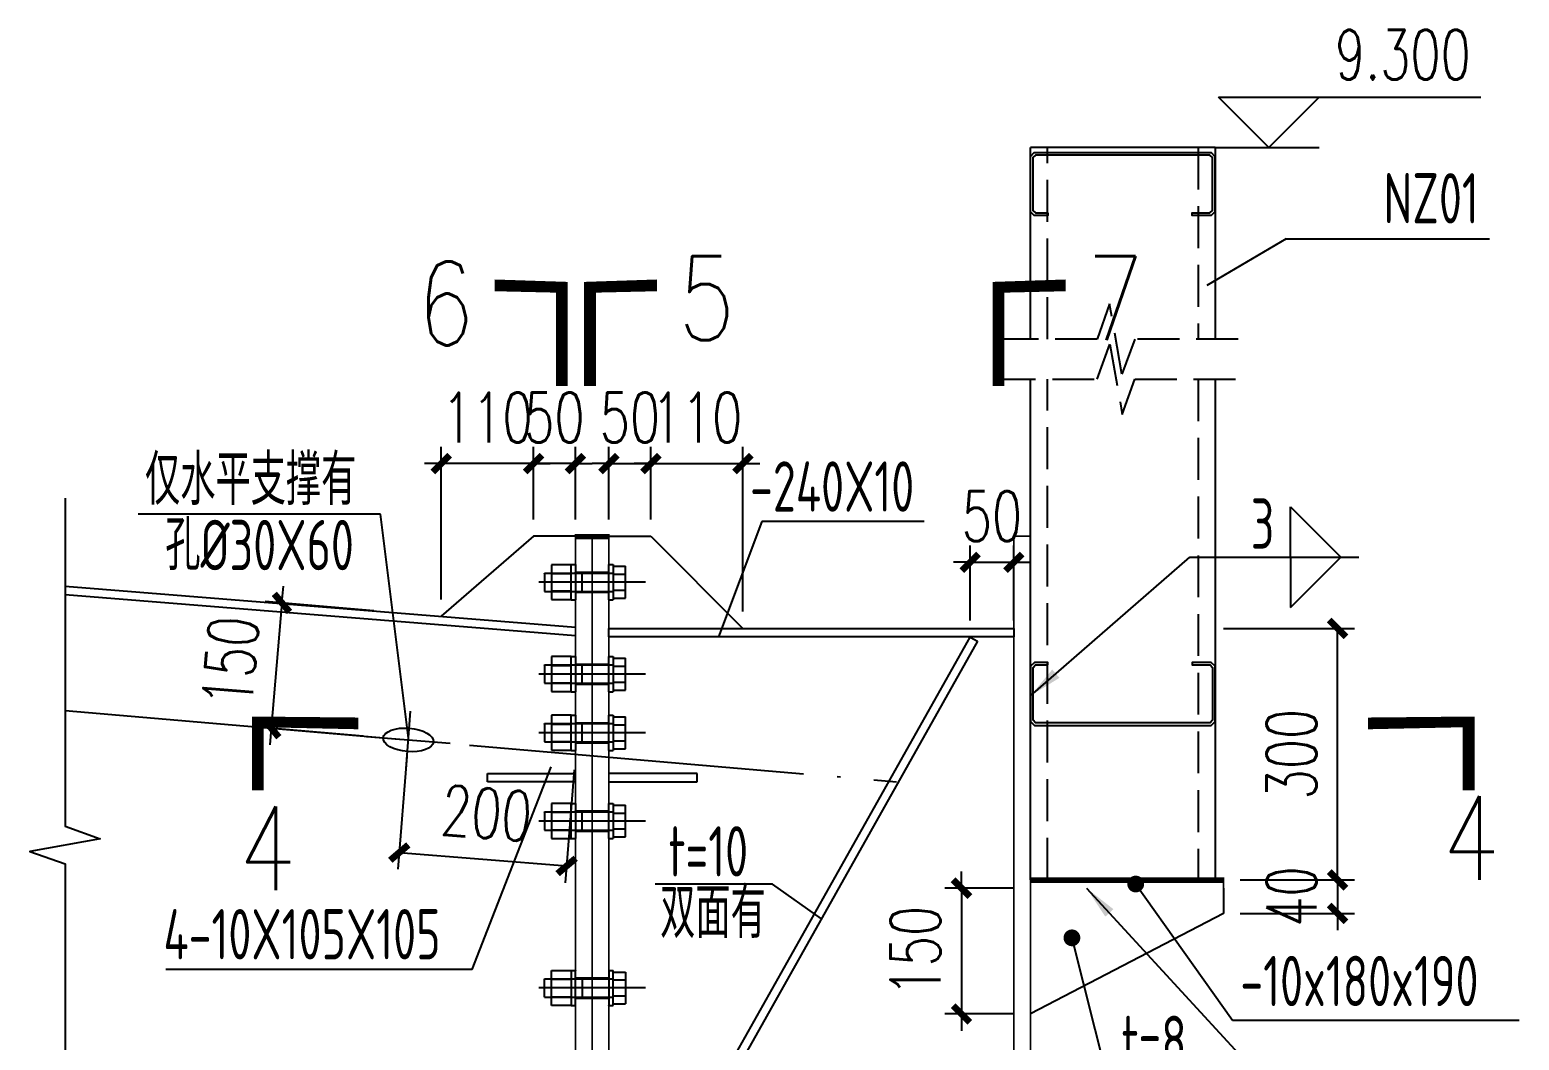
# Model space of a CAD drawing. Extents: x -89996 to 1006241, y -2176 to 440573.
# Drawn here: x 862906 to 871787, y 36405 to 42432 of the extents above; entities that cross this region are included whole.
import ezdxf

# ---------------------------------------------------------------- set-up
doc = ezdxf.new("R2010")
doc.units = 0
doc.header["$LTSCALE"] = 1000
doc.header["$MEASUREMENT"] = 0
doc.linetypes.add('DASH', pattern=[0.35, 0.25, -0.1])
doc.linetypes.add('DOTE', pattern=[2.4200000000000004, 2, -0.2, 0.02, -0.2])
for name, color, linetype in [('AXIS', 3, 'Continuous'), ('DOTE', 1, 'DOTE'), ('GL', 150, 'Continuous'), ('LT', 27, 'Continuous'), ('PUB_TEXT', 7, 'Continuous'), ('PZ', 202, 'Continuous'), ('TEXT', 7, 'Continuous'), ('THIN', 7, 'Continuous'), ('钢柱', 2, 'Continuous')]:
    doc.layers.add(name, color=color, linetype=linetype)
doc.styles.add('_TCH_DIM', font='SIMPLEX', dxfattribs={"bigfont": 'GBCBIG'})
doc.styles.add('_TCH_DIM_T3', font='SIMPLEX', dxfattribs={"width": 0.7058823529411765, "bigfont": 'GBCBIG'})
doc.styles.add('SIM-TSSC', font='simplex.shx', dxfattribs={"width": 0.8, "bigfont": 'tssdchn.shx'})
doc.styles.get("Standard").update_dxf_attribs({"font": 'gbenor.shx', "bigfont": 'gbcbig.shx'})
doc.styles.add('TSSD_Label', font='tssdeng.shx', dxfattribs={"width": 0.7, "bigfont": 'hztxt.shx'})
doc.styles.add('TSSD_Norm', font='tssdeng.shx', dxfattribs={"bigfont": 'hztxt.shx'})
doc.dimstyles.new('TCH_100_5', dxfattribs={"dimtxt": 297.5, "dimasz": 100, "dimexe": 100, "dimexo": 100, "dimgap": 126.25, "dimtad": 1, "dimdec": 0, "dimlfac": 0.2, "dimzin": 0, "dimdsep": 46, "dimtxsty": '_TCH_DIM_T3', "dimblk": 'ARCHTICK', "dimcen": 0.09, "dimclrd": 126, "dimclre": 126, "dimclrt": 7, "dimazin": 2, "dimtfac": 1, "dimtdec": 0, "dimtix": 1, "dimtmove": 2, "dimatfit": 3, "dimfxl": 0, "dimtolj": 1, "dimtzin": 0, "dimarcsym": 0})
doc.dimstyles.new('TSSD_LEADER_STYLE_200.0', dxfattribs={"dimtxt": 0.18, "dimasz": 200, "dimexe": 0.18, "dimexo": 0.0625, "dimgap": 0.09, "dimtad": 0, "dimtih": 1, "dimtoh": 1, "dimdec": 4, "dimzin": 0, "dimdsep": 46, "dimtxsty": 'Standard', "dimcen": 0.09, "dimadec": 0, "dimazin": 0, "dimtfac": 1, "dimtdec": 4, "dimtofl": 0, "dimtmove": 0, "dimatfit": 3, "dimfxl": 0, "dimtolj": 1, "dimtzin": 0, "dimarcsym": 0})

# ---------------------------------------------------------------- blocks, each defined once
blk = doc.blocks.new('_ArchTick')
at = {"color": 0, "linetype": 'ByBlock', "const_width": 0.4}
blk.add_lwpolyline([(-0.5, -0.5), (0.5, 0.5)], dxfattribs=at)
blk = doc.blocks.new('*D1656')
at = {"layer": 'Defpoints', "color": 0, "transparency": 16777216}
for p in [(865163.0137050799, 38196.66215215312), (866160.8094248696, 38116.83849456573), (866107.0394787055, 37444.71416745454)]:
    blk.add_point(p, dxfattribs=at)
at = {"layer": 'GL', "color": 126, "lineweight": -2, "transparency": 16777216}
for p, q in [((865155.0391828524, 38096.98062429945), (865101.2692366872, 37424.85629717712)), ((866152.8349026421, 38017.15696671206), (866099.0649564778, 37345.03263960087)), ((865109.2437589149, 37524.53782503078), (866107.0394787055, 37444.71416745454))]:
    blk.add_line(p, q, dxfattribs=at)
at = {"layer": 'GL', "color": 126, "lineweight": -2, "transparency": 16777216, "xscale": 100, "yscale": 100, "zscale": 100}
for p, rotation in [((865109.2437589149, 37524.53782503078), 175.4260787404987), ((866107.0394787055, 37444.71416745454), 355.4260787404987)]:
    blk.add_blockref('_ArchTick', p, dxfattribs=dict(at, rotation=rotation))
at = {"layer": 'GL', "color": 7, "transparency": 16777216, "insert": (865630.071554936, 37758.75019784026), "char_height": 297.5, "attachment_point": 5, "rotation": 355.4260787404987, "style": '_TCH_DIM_T3'}
blk.add_mtext('\\A1;200', dxfattribs=at)
blk = doc.blocks.new('*D1657')
at = {"layer": 'Defpoints', "color": 0, "transparency": 16777216}
for p in [(869923.2393048551, 38861.83849453567), (870703.8837229345, 38861.83849453567), (870023.2393048496, 37361.83849453426)]:
    blk.add_point(p, dxfattribs=at)
at = {"layer": 'GL', "color": 126, "lineweight": -2, "transparency": 16777216}
for p, q in [((870023.2393048551, 38861.83849453567), (870803.8837229345, 38861.83849453567)), ((870703.8837229345, 37361.83849453426), (870703.8837229345, 38861.83849453567)), ((870123.2393048496, 37361.83849453426), (870803.8837229345, 37361.83849453426))]:
    blk.add_line(p, q, dxfattribs=at)
at = {"layer": 'GL', "color": 126, "lineweight": -2, "transparency": 16777216, "xscale": 100, "yscale": 100, "zscale": 100}
for p, rotation in [((870703.8837229345, 38861.83849453567), 90), ((870703.8837229345, 37361.83849453426), 270)]:
    blk.add_blockref('_ArchTick', p, dxfattribs=dict(at, rotation=rotation))
at = {"layer": 'GL', "color": 7, "transparency": 16777216, "insert": (870428.8837229345, 38111.83849453511), "char_height": 297.5, "attachment_point": 5, "rotation": 90, "style": '_TCH_DIM_T3'}
blk.add_mtext('\\A1;300', dxfattribs=at)
blk = doc.blocks.new('*D1660')
at = {"layer": 'Defpoints', "color": 0, "transparency": 16777216}
for p in [(865057.2004676298, 38958.02412058745), (864345.4769359789, 38266.74236142969), (864993.1835600059, 38211.22019092315)]:
    blk.add_point(p, dxfattribs=at)
at = {"layer": 'GL', "color": 126, "lineweight": -2, "transparency": 16777216}
for p, q in [((864409.4938436028, 39013.54629109398), (864418.0346387818, 39113.18089762058)), ((864957.5658611032, 38966.56491576649), (864309.8592370762, 39022.08708627302)), ((864409.4938436028, 39013.54629109398), (864345.4769359789, 38266.74236142969)), ((864893.5489534793, 38219.76098610219), (864245.8423294523, 38275.28315660873)), ((864345.4769359789, 38266.74236142969), (864336.9361407998, 38167.10775490309))]:
    blk.add_line(p, q, dxfattribs=at)
at = {"layer": 'GL', "color": 126, "lineweight": -2, "transparency": 16777216, "xscale": 100, "yscale": 100, "zscale": 100}
for p, rotation in [((864409.4938436028, 39013.54629109398), 265.1005159056025), ((864345.4769359789, 38266.74236142969), 85.10051590560252)]:
    blk.add_blockref('_ArchTick', p, dxfattribs=dict(at, rotation=rotation))
at = {"layer": 'GL', "color": 7, "transparency": 16777216, "insert": (864103.4902218425, 38663.63151300413), "char_height": 297.5, "attachment_point": 5, "rotation": 85.10051590560252, "style": '_TCH_DIM_T3'}
blk.add_mtext('\\A1;150', dxfattribs=at)
blk = doc.blocks.new('_WELD004')
at = {"color": 0, "linetype": 'ByBlock'}
for p, q in [((0, 1), (0.9999999999999991, 0)), ((0, 0), (0, 1))]:
    blk.add_line(p, q, dxfattribs=at)
blk = doc.blocks.new('*D1662')
at = {"layer": 'Defpoints', "color": 0, "transparency": 16777216}
for p in [(870023.2393048496, 37361.83849453426), (870023.2393048486, 37161.83849453426), (870703.8837229261, 37161.83849453426)]:
    blk.add_point(p, dxfattribs=at)
at = {"layer": 'GL', "color": 126, "lineweight": -2, "transparency": 16777216}
for p, q in [((870703.8837229261, 37361.83849453426), (870703.8837229261, 37461.83849453426)), ((870123.2393048496, 37361.83849453426), (870803.8837229261, 37361.83849453426)), ((870703.8837229261, 37361.83849453426), (870703.8837229261, 37161.83849453426)), ((870123.2393048486, 37161.83849453426), (870803.8837229261, 37161.83849453426)), ((870703.8837229261, 37161.83849453426), (870703.8837229261, 37061.83849453426))]:
    blk.add_line(p, q, dxfattribs=at)
at = {"layer": 'GL', "color": 126, "lineweight": -2, "transparency": 16777216, "xscale": 100, "yscale": 100, "zscale": 100}
for p, rotation in [((870703.8837229261, 37361.83849453426), 270), ((870703.8837229261, 37161.83849453426), 90)]:
    blk.add_blockref('_ArchTick', p, dxfattribs=dict(at, rotation=rotation))
at = {"layer": 'GL', "color": 7, "transparency": 16777216, "insert": (870428.8837229261, 37261.8384945344), "char_height": 297.5, "attachment_point": 5, "rotation": 90, "style": '_TCH_DIM_T3'}
blk.add_mtext('\\A1;40', dxfattribs=at)
blk = doc.blocks.new('*D1659')
at = {"layer": 'Defpoints', "color": 0, "transparency": 16777216}
for p in [(868873.2393048475, 37311.83849454011), (868461.5311842808, 36561.83849453988), (868873.2393048438, 36561.83849453988)]:
    blk.add_point(p, dxfattribs=at)
at = {"layer": 'GL', "color": 126, "lineweight": -2, "transparency": 16777216}
for p, q in [((868461.5311842808, 37311.83849454011), (868461.5311842808, 37411.83849454011)), ((868773.2393048475, 37311.83849454011), (868361.5311842808, 37311.83849454011)), ((868461.5311842808, 37311.83849454011), (868461.5311842808, 36561.83849453988)), ((868773.2393048438, 36561.83849453988), (868361.5311842808, 36561.83849453988)), ((868461.5311842808, 36561.83849453988), (868461.5311842808, 36461.83849453988))]:
    blk.add_line(p, q, dxfattribs=at)
at = {"layer": 'GL', "color": 126, "lineweight": -2, "transparency": 16777216, "xscale": 100, "yscale": 100, "zscale": 100}
for p, rotation in [((868461.5311842808, 37311.83849454011), 270), ((868461.5311842808, 36561.83849453988), 90)]:
    blk.add_blockref('_ArchTick', p, dxfattribs=dict(at, rotation=rotation))
at = {"layer": 'GL', "color": 7, "transparency": 16777216, "insert": (868186.5311842808, 36936.83849454014), "char_height": 297.5, "attachment_point": 5, "rotation": 90, "style": '_TCH_DIM_T3'}
blk.add_mtext('\\A1;150', dxfattribs=at)
blk = doc.blocks.new('*D1663')
at = {"layer": 'Defpoints', "color": 0, "transparency": 16777216}
for p in [(865909.5207929851, 39844.47346859879), (865909.5207929851, 39411.83849455509), (866159.5207929851, 39411.83849455386)]:
    blk.add_point(p, dxfattribs=at)
at = {"layer": 'GL', "color": 126, "lineweight": -2, "transparency": 16777216}
for p, q in [((865909.5207929851, 39511.83849455509), (865909.5207929851, 39944.47346859879)), ((866159.5207929851, 39511.83849455386), (866159.5207929851, 39944.47346859879)), ((865909.5207929851, 39844.47346859879), (865809.5207929851, 39844.47346859879)), ((866159.5207929851, 39844.47346859879), (865909.5207929851, 39844.47346859879)), ((866159.5207929851, 39844.47346859879), (866259.5207929851, 39844.47346859879))]:
    blk.add_line(p, q, dxfattribs=at)
at = {"layer": 'GL', "color": 126, "lineweight": -2, "transparency": 16777216, "xscale": 100, "yscale": 100, "zscale": 100}
blk.add_blockref('_ArchTick', (865909.5207929851, 39844.47346859879), dxfattribs=at)
at = {"layer": 'GL', "color": 126, "lineweight": -2, "transparency": 16777216, "xscale": 100, "yscale": 100, "zscale": 100, "rotation": 180}
blk.add_blockref('_ArchTick', (866159.5207929851, 39844.47346859879), dxfattribs=at)
at = {"layer": 'GL', "color": 7, "transparency": 16777216, "insert": (866034.5207929851, 40119.47346859879), "char_height": 297.5, "attachment_point": 5, "style": '_TCH_DIM_T3'}
blk.add_mtext('\\A1;50', dxfattribs=at)
blk = doc.blocks.new('*D1664')
at = {"layer": 'Defpoints', "color": 0, "transparency": 16777216}
for p in [(865359.3155741824, 39844.47346860148), (865909.5207929851, 39411.83849455509), (865359.3155741824, 38933.85491206172)]:
    blk.add_point(p, dxfattribs=at)
at = {"layer": 'GL', "color": 126, "lineweight": -2, "transparency": 16777216}
for p, q in [((865359.3155741824, 39033.85491206172), (865359.3155741824, 39944.47346860148)), ((865909.5207929851, 39511.83849455509), (865909.5207929851, 39944.47346860148)), ((865359.3155741824, 39844.47346860148), (865259.3155741824, 39844.47346860148)), ((865909.5207929851, 39844.47346860148), (865359.3155741824, 39844.47346860148)), ((865909.5207929851, 39844.47346860148), (866009.5207929851, 39844.47346860148))]:
    blk.add_line(p, q, dxfattribs=at)
at = {"layer": 'GL', "color": 126, "lineweight": -2, "transparency": 16777216, "xscale": 100, "yscale": 100, "zscale": 100}
blk.add_blockref('_ArchTick', (865359.3155741824, 39844.47346860148), dxfattribs=at)
at = {"layer": 'GL', "color": 126, "lineweight": -2, "transparency": 16777216, "xscale": 100, "yscale": 100, "zscale": 100, "rotation": 180}
blk.add_blockref('_ArchTick', (865909.5207929851, 39844.47346860148), dxfattribs=at)
at = {"layer": 'GL', "color": 7, "transparency": 16777216, "insert": (865634.4181835838, 40119.47346860148), "char_height": 297.5, "attachment_point": 5, "style": '_TCH_DIM_T3'}
blk.add_mtext('\\A1;110', dxfattribs=at)
blk = doc.blocks.new('*D1665')
at = {"layer": 'Defpoints', "color": 0, "transparency": 16777216}
for p in [(866609.5207929851, 39844.47346859537), (866359.5207929851, 39411.83849455289), (866609.5207929851, 39411.83849455167)]:
    blk.add_point(p, dxfattribs=at)
at = {"layer": 'GL', "color": 126, "lineweight": -2, "transparency": 16777216}
for p, q in [((866359.5207929851, 39511.83849455289), (866359.5207929851, 39944.47346859537)), ((866609.5207929851, 39511.83849455167), (866609.5207929851, 39944.47346859537)), ((866359.5207929851, 39844.47346859537), (866259.5207929851, 39844.47346859537)), ((866359.5207929851, 39844.47346859537), (866609.5207929851, 39844.47346859537)), ((866609.5207929851, 39844.47346859537), (866709.5207929851, 39844.47346859537))]:
    blk.add_line(p, q, dxfattribs=at)
at = {"layer": 'GL', "color": 126, "lineweight": -2, "transparency": 16777216, "xscale": 100, "yscale": 100, "zscale": 100}
blk.add_blockref('_ArchTick', (866359.5207929851, 39844.47346859537), dxfattribs=at)
at = {"layer": 'GL', "color": 126, "lineweight": -2, "transparency": 16777216, "xscale": 100, "yscale": 100, "zscale": 100, "rotation": 180}
blk.add_blockref('_ArchTick', (866609.5207929851, 39844.47346859537), dxfattribs=at)
at = {"layer": 'GL', "color": 7, "transparency": 16777216, "insert": (866484.5207929851, 40119.47346859537), "char_height": 297.5, "attachment_point": 5, "style": '_TCH_DIM_T3'}
blk.add_mtext('\\A1;50', dxfattribs=at)
blk = doc.blocks.new('*D1666')
at = {"layer": 'Defpoints', "color": 0, "transparency": 16777216}
for p in [(867158.5795335787, 39844.47346859268), (866609.5207929851, 39411.83849455167), (867158.5795335787, 38861.83849454898)]:
    blk.add_point(p, dxfattribs=at)
at = {"layer": 'GL', "color": 126, "lineweight": -2, "transparency": 16777216}
for p, q in [((866609.5207929851, 39511.83849455167), (866609.5207929851, 39944.47346859268)), ((867158.5795335787, 38961.83849454898), (867158.5795335787, 39944.47346859268)), ((866609.5207929851, 39844.47346859268), (866509.5207929851, 39844.47346859268)), ((866609.5207929851, 39844.47346859268), (867158.5795335787, 39844.47346859268)), ((867158.5795335787, 39844.47346859268), (867258.5795335787, 39844.47346859268))]:
    blk.add_line(p, q, dxfattribs=at)
at = {"layer": 'GL', "color": 126, "lineweight": -2, "transparency": 16777216, "xscale": 100, "yscale": 100, "zscale": 100}
blk.add_blockref('_ArchTick', (866609.5207929851, 39844.47346859268), dxfattribs=at)
at = {"layer": 'GL', "color": 126, "lineweight": -2, "transparency": 16777216, "xscale": 100, "yscale": 100, "zscale": 100, "rotation": 180}
blk.add_blockref('_ArchTick', (867158.5795335787, 39844.47346859268), dxfattribs=at)
at = {"layer": 'GL', "color": 7, "transparency": 16777216, "insert": (866884.0501632818, 40119.47346859268), "char_height": 297.5, "attachment_point": 5, "style": '_TCH_DIM_T3'}
blk.add_mtext('\\A1;110', dxfattribs=at)
blk = doc.blocks.new('*D1670')
at = {"layer": 'Defpoints', "color": 0, "linetype": 'ByBlock', "transparency": 16777216}
for p in [(868773.2393048488, 39255.64731581544), (868513.0780901575, 38809.41938449923), (868773.2393048488, 38809.41938448799)]:
    blk.add_point(p, dxfattribs=at)
at = {"layer": 'LT', "color": 126, "linetype": 'ByBlock', "lineweight": -2, "transparency": 16777216}
for p, q in [((868513.0780901575, 38909.41938449923), (868513.0780901575, 39355.64731581544)), ((868773.2393048488, 38909.41938448799), (868773.2393048488, 39355.64731581544)), ((868513.0780901575, 39255.64731581544), (868413.0780901575, 39255.64731581544)), ((868513.0780901575, 39255.64731581544), (868773.2393048488, 39255.64731581544)), ((868773.2393048488, 39255.64731581544), (868873.2393048488, 39255.64731581544))]:
    blk.add_line(p, q, dxfattribs=at)
at = {"layer": 'LT', "color": 126, "linetype": 'ByBlock', "lineweight": -2, "transparency": 16777216, "xscale": 100, "yscale": 100, "zscale": 100}
blk.add_blockref('_ArchTick', (868513.0780901575, 39255.64731581544), dxfattribs=at)
at = {"layer": 'LT', "color": 126, "linetype": 'ByBlock', "lineweight": -2, "transparency": 16777216, "xscale": 100, "yscale": 100, "zscale": 100, "rotation": 180}
blk.add_blockref('_ArchTick', (868773.2393048488, 39255.64731581544), dxfattribs=at)
at = {"layer": 'LT', "color": 7, "linetype": 'ByBlock', "transparency": 16777216, "insert": (868643.1586975032, 39530.64731581544), "char_height": 297.5, "attachment_point": 5, "style": '_TCH_DIM_T3'}
blk.add_mtext('\\A1;50', dxfattribs=at)

msp = doc.modelspace()

# ---------------------------------------------------------------- linework, layer by layer
for p, q in [((865974.5207873281, 39191.83849455977), (865974.5207873313, 39081.83849455884)), ((865974.520787328, 39188.98873423694), (865974.5207873281, 39191.83849455977)), ((865974.5207873281, 39191.83849455977), (866199.5207873281, 39191.83849456682)), ((866016.5207910695, 39240.7615430139), (866016.5207910768, 39032.91544610779)), ((866134.5207929759, 39240.76154301962), (866016.5207910695, 39240.7615430139)), ((866016.520791071, 39188.80001878813), (866134.5207929774, 39188.80001879105)), ((866134.5207929759, 39241.83849456388), (866159.5207929759, 39241.83849456632)), ((866134.5207929842, 39031.83849456342), (866134.5207929759, 39241.83849456388)), ((866159.5207929759, 39241.83849456632), (866159.5207929832, 39031.83849456609)), ((866159.5207929775, 39196.83849456516), (866159.5207929775, 39193.90188554284)), ((866159.5207929775, 39195.15400472195), (866159.5207929775, 39196.83849456516)), ((866159.5207929775, 39196.83849456516), (866199.5207929775, 39196.83849456589)), ((866199.5207873313, 39076.83849456729), (866199.5207873281, 39196.83849456566)), ((866199.5207929775, 39196.83849456589), (866359.5207929775, 39196.83849455324)), ((866199.5207873281, 39191.83849456682), (866359.5207929775, 39191.83849455207)), ((866359.5207929759, 39241.83849455207), (866359.5207929759, 39238.98873423204)), ((866359.5207929823, 39031.8384945537), (866359.5207929759, 39241.83849455207)), ((866359.5207929759, 39241.83849455207), (866384.5207929759, 39241.83849455381)), ((866359.5207929775, 39191.83849455207), (866384.5207929775, 39191.83849455381)), ((866384.5207929759, 39241.83849455381), (866384.5207929823, 39031.83849455358)), ((866384.5207929758, 39232.10128897021), (866457.1207929754, 39232.10128897358)), ((866384.5207929774, 39184.46989176108), (866457.120792977, 39184.46989176445)), ((866457.1207929819, 39041.57570014032), (866457.1207929754, 39232.10128897358)), ((866577.02079298, 39136.83849455171), (865942.0207929781, 39136.83849455481)), ((865974.5207873313, 39081.83849455884), (866199.5207873313, 39081.83849456612)), ((866016.5207910752, 39084.87697033356), (866134.5207929807, 39084.87697033625)), ((866159.5207929825, 39076.83849456422), (866199.5207929825, 39076.83849456729)), ((866199.5207873313, 39081.83849456612), (866359.5207929807, 39081.83849455394)), ((866199.5207929825, 39076.83849456729), (866199.5207929825, 39079.77510358984)), ((866199.5207929825, 39078.52298441119), (866199.5207929825, 39076.83849456729)), ((866199.5207929825, 39076.83849456729), (866359.5207929807, 39076.83849455231)), ((866359.5207929807, 39081.83849455394), (866384.5207929807, 39081.83849455358)), ((866359.5207929807, 39076.83849455231), (866359.5207929807, 39079.77510357486)), ((866359.5207929807, 39078.5229843983), (866359.5207929807, 39076.83849455231)), ((866384.5207929807, 39089.20709734655), (866457.1207929803, 39089.20709734712)), ((866016.5207910768, 39032.91544610779), (866134.5207929842, 39032.91544611094)), ((866134.5207929842, 39031.83849456342), (866159.5207929832, 39031.83849456609)), ((866159.5207929832, 39031.83849456609), (866159.5207929842, 39034.68825488566)), ((866359.5207929823, 39031.8384945537), (866384.5207929823, 39031.83849455358)), ((866384.5207929823, 39041.57570013765), (866457.1207929819, 39041.57570014032)), ((865974.5207873255, 38644.15195832162), (865974.5207873279, 38534.15195832069)), ((865974.5207873255, 38641.30219799879), (865974.5207873255, 38644.15195832162)), ((865974.5207873255, 38644.15195832162), (866199.5207873255, 38644.15195832717)), ((866016.5207910672, 38693.07500677547), (866016.5207910731, 38485.22890986936)), ((866134.5207929736, 38693.07500678039), (866016.5207910672, 38693.07500677547)), ((866016.5207910684, 38641.1134825497), (866134.5207929749, 38641.11348255182)), ((866134.5207929736, 38694.15195832466), (866159.5207929736, 38694.15195832693)), ((866134.5207929804, 38484.15195832419), (866134.5207929736, 38694.15195832466)), ((866159.5207929736, 38694.15195832693), (866159.5207929795, 38484.15195832669)), ((866159.520792975, 38649.15195832576), (866159.5207929749, 38646.21534930344)), ((866159.520792975, 38647.46746848256), (866159.520792975, 38649.15195832576)), ((866159.520792975, 38649.15195832576), (866199.520792975, 38649.15195832623)), ((866199.5207873279, 38529.15195832763), (866199.5207873256, 38649.151958326)), ((866199.520792975, 38649.15195832623), (866359.520792975, 38649.1519583125)), ((866199.5207873255, 38644.15195832717), (866359.5207929749, 38644.15195831134)), ((866359.5207929736, 38694.15195831134), (866359.5207929736, 38691.3021979913)), ((866359.5207929786, 38484.15195831297), (866359.5207929736, 38694.15195831134)), ((866359.5207929736, 38694.15195831134), (866384.5207929736, 38694.15195831291)), ((866359.5207929749, 38644.15195831134), (866384.5207929749, 38644.15195831291)), ((866384.5207929736, 38694.15195831291), (866384.5207929786, 38484.15195831268)), ((866384.5207929735, 38684.41475272931), (866457.1207929731, 38684.41475273219)), ((866384.5207929749, 38636.78335552018), (866457.1207929745, 38636.78335552306)), ((866457.1207929783, 38493.88916389893), (866457.1207929731, 38684.41475273219)), ((866577.0207929771, 38589.15195830951), (865942.0207929752, 38589.15195831688)), ((865974.5207873279, 38534.15195832069), (866199.5207873279, 38534.15195832647)), ((866016.5207910719, 38537.19043409513), (866134.5207929774, 38537.19043409702)), ((866016.5207910731, 38485.22890986936), (866134.5207929804, 38485.22890987172)), ((866134.5207929804, 38484.15195832419), (866159.5207929795, 38484.15195832669)), ((866159.5207929792, 38529.15195832483), (866199.5207929792, 38529.15195832763)), ((866159.5207929795, 38484.15195832669), (866159.5207929806, 38487.00171864626)), ((866199.5207873279, 38534.15195832647), (866359.5207929773, 38534.1519583132)), ((866199.5207929792, 38529.15195832763), (866199.5207929792, 38532.08856735018)), ((866199.5207929792, 38530.83644817153), (866199.5207929792, 38529.15195832763)), ((866199.5207929792, 38529.15195832763), (866359.5207929773, 38529.15195831157)), ((866359.5207929773, 38534.1519583132), (866384.5207929773, 38534.15195831268)), ((866359.5207929773, 38529.15195831157), (866359.5207929773, 38532.08856733413)), ((866359.5207929773, 38530.83644815757), (866359.5207929773, 38529.15195831157)), ((866359.5207929786, 38484.15195831297), (866384.5207929786, 38484.15195831268)), ((866384.5207929774, 38541.52056110564), (866457.120792977, 38541.52056110573)), ((866384.5207929787, 38493.88916389675), (866457.1207929783, 38493.88916389893)), ((865149.3814185909, 38026.13324601458), (865176.6450848489, 38367.18055947552)), ((865974.5207873214, 38294.15195832162), (865974.5207873238, 38184.15195832069)), ((865974.5207873214, 38291.30219799879), (865974.5207873214, 38294.15195832162)), ((865974.5207873214, 38294.15195832162), (866199.5207873214, 38294.15195832717)), ((866016.5207910631, 38343.07500677547), (866016.5207910691, 38135.22890986936)), ((866134.5207929695, 38343.07500678039), (866016.5207910631, 38343.07500677547)), ((866016.5207910644, 38291.1134825497), (866134.5207929708, 38291.11348255182)), ((866134.5207929695, 38344.15195832466), (866159.5207929695, 38344.15195832693)), ((866134.5207929764, 38134.15195832419), (866134.5207929695, 38344.15195832466)), ((866159.5207929695, 38344.15195832693), (866159.5207929754, 38134.15195832669)), ((866159.5207929709, 38299.15195832576), (866159.5207929709, 38296.21534930344)), ((866159.5207929709, 38297.46746848256), (866159.5207929709, 38299.15195832576)), ((866159.5207929709, 38299.15195832576), (866199.5207929709, 38299.15195832623)), ((866199.5207873238, 38179.15195832763), (866199.5207873215, 38299.151958326)), ((866199.5207929709, 38299.15195832623), (866359.5207929709, 38299.1519583125)), ((866199.5207873214, 38294.15195832717), (866359.5207929708, 38294.15195831134)), ((866359.5207929695, 38344.15195831134), (866359.5207929695, 38341.3021979913)), ((866359.5207929745, 38134.15195831297), (866359.5207929695, 38344.15195831134)), ((866359.5207929695, 38344.15195831134), (866384.5207929695, 38344.15195831291)), ((866359.5207929708, 38294.15195831134), (866384.5207929708, 38294.15195831291)), ((866384.5207929695, 38344.15195831291), (866384.5207929745, 38134.15195831268)), ((866384.5207929694, 38334.41475272931), (866457.120792969, 38334.41475273219)), ((866384.5207929708, 38286.78335552018), (866457.1207929704, 38286.78335552306)), ((866457.1207929743, 38143.88916389893), (866457.120792969, 38334.41475273219)), ((864913.8065963439, 38216.55693109983), (865412.2208090464, 38176.76737358733)), ((866577.020792973, 38239.15195830951), (865942.0207929711, 38239.15195831688)), ((866016.5207910679, 38187.19043409513), (866134.5207929733, 38187.19043409702)), ((866384.5207929733, 38191.52056110564), (866457.120792973, 38191.52056110573)), ((865974.5207873238, 38184.15195832069), (866199.5207873238, 38184.15195832647)), ((866016.5207910691, 38135.22890986936), (866134.5207929765, 38135.22890987172)), ((866134.5207929764, 38134.15195832419), (866159.5207929754, 38134.15195832669)), ((866159.5207929751, 38179.15195832483), (866199.5207929751, 38179.15195832763)), ((866159.5207929754, 38134.15195832669), (866159.5207929765, 38137.00171864626)), ((866199.5207873238, 38184.15195832647), (866359.5207929732, 38184.1519583132)), ((866199.5207929751, 38179.15195832763), (866199.5207929751, 38182.08856735018)), ((866199.5207929751, 38180.83644817153), (866199.5207929751, 38179.15195832763)), ((866199.5207929751, 38179.15195832763), (866359.5207929732, 38179.15195831157)), ((866359.5207929732, 38184.1519583132), (866384.5207929732, 38184.15195831268)), ((866359.5207929732, 38179.15195831157), (866359.5207929732, 38182.08856733413)), ((866359.5207929732, 38180.83644815757), (866359.5207929732, 38179.15195831157)), ((866359.5207929745, 38134.15195831297), (866384.5207929745, 38134.15195831268)), ((866384.5207929746, 38143.88916389675), (866457.1207929743, 38143.88916389893)), ((865974.5207873181, 37767.8216523893), (865974.5207873206, 37657.82165238837)), ((865974.5207873181, 37764.97189206647), (865974.5207873181, 37767.8216523893)), ((865974.5207873181, 37767.8216523893), (866199.5207873181, 37767.82165239484)), ((866016.5207910598, 37816.74470084315), (866016.5207910659, 37608.89860393704)), ((866134.5207929662, 37816.74470084807), (866016.5207910598, 37816.74470084315)), ((866016.5207910611, 37764.78317661738), (866134.5207929675, 37764.7831766195)), ((866134.5207929662, 37817.82165239233), (866159.5207929662, 37817.8216523946)), ((866134.5207929731, 37607.82165239187), (866134.5207929662, 37817.82165239233)), ((866159.5207929662, 37817.8216523946), (866159.5207929722, 37607.82165239437)), ((866159.5207929676, 37772.82165239344), (866159.5207929676, 37769.88504337112)), ((866159.5207929676, 37771.13716255024), (866159.5207929676, 37772.82165239344)), ((866159.5207929676, 37772.82165239344), (866199.5207929676, 37772.82165239391)), ((866199.5207873206, 37652.82165239531), (866199.5207873182, 37772.82165239368)), ((866199.5207929676, 37772.82165239391), (866359.5207929676, 37772.82165238018)), ((866199.5207873181, 37767.82165239484), (866359.5207929675, 37767.82165237902)), ((866359.5207929662, 37817.82165237902), (866359.5207929662, 37814.97189205898)), ((866359.5207929712, 37607.82165238065), (866359.5207929662, 37817.82165237902)), ((866359.5207929662, 37817.82165237902), (866384.5207929662, 37817.82165238059)), ((866359.5207929675, 37767.82165237902), (866384.5207929675, 37767.82165238059)), ((866384.5207929662, 37817.82165238059), (866384.5207929712, 37607.82165238036)), ((866384.5207929661, 37808.08444679699), (866457.1207929658, 37808.08444679987)), ((866384.5207929675, 37760.45304958786), (866457.1207929672, 37760.45304959074)), ((866457.120792971, 37617.55885796661), (866457.1207929658, 37808.08444679987)), ((866577.0207929697, 37712.82165237719), (865942.0207929679, 37712.82165238455)), ((865974.5207873206, 37657.82165238837), (866199.5207873206, 37657.82165239414)), ((866016.5207910646, 37660.86012816281), (866134.5207929701, 37660.8601281647)), ((866199.5207873206, 37657.82165239414), (866359.52079297, 37657.82165238088)), ((866199.5207929718, 37652.82165239531), (866199.5207929718, 37655.75826141786)), ((866199.5207929718, 37654.50614223921), (866199.5207929718, 37652.82165239531)), ((866359.52079297, 37657.82165238088), (866384.52079297, 37657.82165238036)), ((866359.52079297, 37652.82165237925), (866359.52079297, 37655.7582614018)), ((866359.52079297, 37654.50614222525), (866359.52079297, 37652.82165237925)), ((866384.5207929701, 37665.19025517332), (866457.1207929697, 37665.19025517341)), ((866016.5207910659, 37608.89860393704), (866134.5207929732, 37608.89860393939)), ((866134.5207929731, 37607.82165239187), (866159.5207929722, 37607.82165239437)), ((866159.5207929718, 37652.82165239251), (866199.5207929718, 37652.82165239531)), ((866159.5207929722, 37607.82165239437), (866159.5207929732, 37610.67141271394)), ((866199.5207929718, 37652.82165239531), (866359.52079297, 37652.82165237925)), ((866359.5207929712, 37607.82165238065), (866384.5207929712, 37607.82165238036)), ((866384.5207929714, 37617.55885796442), (866457.120792971, 37617.55885796661)), ((865974.5207873218, 36661.95504955694), (865974.5207873262, 36771.95504955787)), ((865974.5207873262, 36771.95504955787), (866199.5207873262, 36771.95504954839)), ((866016.5207910722, 36820.87809800851), (866134.5207929795, 36820.87809800421)), ((866016.5207910627, 36613.0320011024), (866016.5207910722, 36820.87809800851)), ((866016.5207910701, 36768.91657378274), (866134.5207929756, 36768.91657377891)), ((866134.5207929795, 36821.95504955174), (866159.5207929786, 36821.95504954882)), ((866134.5207929795, 36821.95504955174), (866134.5207929692, 36611.95504955127)), ((866159.5207929786, 36821.95504954882), (866159.5207929795, 36819.10528922925)), ((866159.5207929692, 36611.95504954859), (866159.5207929786, 36821.95504954882)), ((866159.5207929774, 36776.95504955068), (866199.5207929774, 36776.95504954723)), ((866199.5207873262, 36776.95504954723), (866199.5207873218, 36656.95504954886)), ((866199.5207929774, 36776.95504954723), (866199.5207929774, 36774.01844052468)), ((866199.5207929774, 36775.27055970333), (866199.5207929774, 36776.95504954723)), ((866199.5207929774, 36776.95504954723), (866359.5207929756, 36776.95504956065)), ((866199.5207873262, 36771.95504954839), (866359.5207929756, 36771.95504955902)), ((866359.5207929777, 36821.95504955926), (866359.5207929692, 36611.95504956089)), ((866359.5207929777, 36821.95504955926), (866384.5207929777, 36821.95504955913)), ((866359.5207929756, 36776.95504956065), (866359.5207929756, 36774.0184405381)), ((866359.5207929756, 36775.27055971466), (866359.5207929756, 36776.95504956065)), ((866359.5207929756, 36771.95504955902), (866384.5207929756, 36771.95504955913)), ((866384.5207929692, 36611.9550495589), (866384.5207929777, 36821.95504955913)), ((866384.5207929775, 36812.21784397506), (866457.1207929772, 36812.21784397168)), ((866457.1207929772, 36812.21784397168), (866457.1207929688, 36621.69225513842)), ((866577.0207929743, 36716.95504955912), (865942.0207929724, 36716.95504956222)), ((866384.5207929754, 36764.58644676617), (866457.1207929751, 36764.58644676488)), ((865974.5207873218, 36664.80480987977), (865974.5207873218, 36661.95504955694)), ((865974.5207873218, 36661.95504955694), (866199.5207873218, 36661.95504954769)), ((866016.5207910648, 36664.99352532817), (866134.5207929712, 36664.99352532411)), ((866134.5207929692, 36613.03200109554), (866016.5207910627, 36613.0320011024)), ((866134.5207929692, 36611.95504955127), (866159.5207929692, 36611.95504954859)), ((866159.5207929712, 36656.95504954975), (866159.5207929712, 36659.89165857207)), ((866159.5207929712, 36658.63953939296), (866159.5207929712, 36656.95504954975)), ((866159.5207929712, 36656.95504954975), (866199.5207929712, 36656.95504954863)), ((866199.5207873218, 36661.95504954769), (866359.5207929712, 36661.95504956089)), ((866199.5207929712, 36656.95504954863), (866359.5207929712, 36656.95504955972)), ((866359.5207929712, 36661.95504956089), (866384.5207929712, 36661.9550495589)), ((866359.5207929692, 36611.95504956089), (866359.5207929692, 36614.80480988092)), ((866359.5207929692, 36611.95504956089), (866384.5207929692, 36611.9550495589)), ((866384.5207929712, 36669.32365235163), (866457.1207929709, 36669.32365234755)), ((866384.5207929692, 36621.6922551425), (866457.1207929688, 36621.69225513842))]:
    msp.add_line(p, q)
msp.add_ellipse((865163.0132517157, 38196.65690274692), major_axis=(149.524597272091, -11.93292967460814), ratio=0.4666666666666668)
at = {"layer": 'AXIS'}
for p, q in [((870293.2393048749, 41729.15374692054), (869993.2393048749, 42029.15374692054)), ((869993.2393048749, 42029.15374692054), (871558.2393048749, 42029.15374692054)), ((870293.2393048749, 41729.15374692054), (870593.2393048749, 42029.15374692054)), ((869973.2393048748, 41729.15374692054), (870593.2393048749, 41729.15374692054)), ((870397.852416802, 41185.4770350665), (869923.2393048679, 40906.33598513123)), ((870397.852416802, 41185.4770350665), (871609.9632124987, 41185.47703506057)), ((864997.1069104964, 39543.59941156421), (863552.9163392571, 39543.59941157127)), ((865163.8329488592, 38206.91067803363), (864997.1069104964, 39543.59941156421)), ((867271.8119778772, 39498.52671906035), (867011.627587908, 38811.83849454964)), ((868239.5209350627, 39498.52671905562), (867271.8119778772, 39498.52671906035)), ((869822.2569757731, 39286.38144772196), (870829.7630660938, 39286.38144771704)), ((865544.3722871394, 36827.20739668401), (866015.3582993099, 38036.19200336729)), ((867334.8711580097, 37335.4971283081), (866634.6818879452, 37335.4971283081)), ((867626.4339508048, 37129.74437597061), (867334.8711580097, 37335.4971283081)), ((869500.2796758671, 37336.83849453681), (870077.7467478804, 36524.42967309384)), ((869119.8707701525, 37016.00130083446), (869337.2165484147, 36147.71105964079)), ((865544.3722871394, 36827.20739668401), (863716.658912214, 36827.20739669295)), ((870077.7467478804, 36524.42967309384), (871786.7674641955, 36524.42967308379))]:
    msp.add_line(p, q, dxfattribs=at)
at = {"layer": 'AXIS', "color": 3, "const_width": 70}
for points in [[(866078.7511754226, 40307.39219600449), (866078.7511754256, 40907.39219600449), (865678.7511754256, 40907.39219600645)], [(866246.4933001685, 40307.392196003), (866246.4933001716, 40907.392196003), (866646.4933001716, 40907.39219600105)], [(868682.5707642019, 40307.392196003), (868682.570764205, 40907.392196003), (869082.570764205, 40907.39219600105)], [(864865.199428046, 38294.92078260773), (864265.199428046, 38294.92078261066), (864265.199428044, 37894.92078261066)], [(870885.443814835, 38294.92078258241), (871485.443814835, 38294.92078257948), (871485.4438148331, 37894.92078257948)]]:
    msp.add_lwpolyline(points, dxfattribs=at)
at = {"layer": 'AXIS', "const_width": 50}
for points in [[(869475.2796758689, 37336.83849453693, 1), (869525.2796758689, 37336.83849453669, 1)], [(869144.8707701525, 37016.00130083434, -1), (869094.8707701525, 37016.00130083458, -1)]]:
    msp.add_lwpolyline(points, format="xyb", close=True, dxfattribs=at)
at = {"layer": 'DOTE'}
msp.add_line((863116.128703817, 38372.12353189478), (868073.2393048592, 37947.19420463313), dxfattribs=at)
at = {"layer": 'GL'}
for p, q in [((863116.1287038206, 39113.30986170159), (866159.5207929824, 38869.83849455386)), ((863116.1287038204, 39063.15011688569), (866159.5207929822, 38819.6787497382))]:
    msp.add_line(p, q, dxfattribs=at)
msp.add_lwpolyline([(863116.1287038232, 39637.61105656219), (863116.1287038148, 37682.33359523155), (863326.1287038145, 37605.89984603475), (862906.1287038141, 37531.84251413899), (863116.1287038139, 37457.33359523155), (863116.1287038055, 35502.05613390091)], dxfattribs=at)
at = {"layer": 'LT'}
for p, q in [((869973.2393048747, 41729.15374692054), (868873.23930487, 41729.15374692591)), ((868873.2393048616, 40586.80513798379), (868873.2393048728, 41729.15374692591)), ((869873.2393048747, 41729.15374692102), (869873.2393048746, 41699.15374692102)), ((869973.2393048747, 41729.15374692054), (869973.23930487, 40586.80513797853))]:
    msp.add_line(p, q, dxfattribs=at)
at = {"layer": 'LT', "color": 8, "linetype": 'DASH'}
for p, q in [((868973.2393048616, 40586.80513798284), (868973.2393048728, 41729.15374692496)), ((869873.2393048747, 41729.15374692102), (869873.23930487, 40586.80513797902)), ((868973.2393048478, 37361.83849453939), (868973.2393048623, 40347.20557333216)), ((869873.2393048689, 40347.20557332776), (869873.2393048534, 37361.83849453499))]:
    msp.add_line(p, q, dxfattribs=at)
at = {"layer": 'LT', "linetype": 'ByBlock'}
for p, q in [((868873.2393048478, 37361.83849453988), (868873.2393048623, 40347.20557333265)), ((869973.2393048689, 40347.20557332727), (869973.2393048534, 37361.8384945345))]:
    msp.add_line(p, q, dxfattribs=at)
at = {"layer": 'LT'}
for points in [[(868975.2666254576, 41339.16554078797), (868975.2666254574, 41324.16554078797), (868894.8988861563, 41324.16554078837), (868872.3988861564, 41346.66554078848), (868872.398886158, 41676.66554078848), (868894.8988861581, 41699.16554078837), (869949.8973942092, 41699.16554296343), (869972.397394209, 41676.66554296332), (869972.3973942074, 41346.66554296332), (869949.8973942073, 41324.16554296343), (869835.8069851082, 41324.16554296399), (869835.8069851083, 41339.16554296399), (869942.3973942074, 41339.16554296347), (869957.3973942074, 41354.16554296293), (869957.397394209, 41669.1655429634), (869942.397394209, 41684.16554296347), (868902.398886158, 41684.16554078833), (868887.398886158, 41669.1655407884), (868887.3988861564, 41354.1655407884), (868902.3988861564, 41339.16554078833), (868975.2666254576, 41339.16554078797)], [(868976.1085361154, 38643.32060841389), (868976.1085361154, 38658.32060841389), (868895.7407968142, 38658.32060841429), (868873.2407968141, 38635.8206084144), (868873.2407968125, 38305.8206084144), (868895.7407968123, 38283.32060841429), (869950.7393048634, 38283.32061058936), (869973.2393048635, 38305.82061058925), (869973.2393048651, 38635.82061058925), (869950.7393048652, 38658.32061058936), (869836.6488957661, 38658.32061058992), (869836.6488957661, 38643.32061058992), (869943.2393048652, 38643.32061058939), (869958.2393048651, 38628.32061058932), (869958.2393048636, 38313.32061058932), (869943.2393048635, 38298.32061058939), (868903.2407968125, 38298.32060841425), (868888.2407968126, 38313.32060841432), (868888.2407968141, 38628.32060841432), (868903.2407968142, 38643.32060841425), (868976.1085361154, 38643.32060841389)]]:
    msp.add_lwpolyline(points, close=True, dxfattribs=at)
at = {"layer": 'LT', "color": 8, "linetype": 'DASH'}
for points in [[(870111.1330809031, 40586.80513797786), (869494.7471862846, 40586.80513798087), (869418.3134370877, 40376.80513798124), (869344.2561051922, 40796.8051379816), (869269.7471862846, 40586.80513798197), (868653.3612916662, 40586.80513798498)], [(868653.3612919155, 40347.20557333372), (869269.7471863952, 40347.20557333071), (869346.1809355922, 40557.20557333034), (869420.2382674876, 40137.20557332997), (869494.7471863952, 40347.20557332961), (870111.1330808749, 40347.2055733266)]]:
    msp.add_lwpolyline(points, dxfattribs=at)
at = {"layer": 'PZ'}
for p, q in [((865909.5207929851, 39411.83849455509), (865359.3155741824, 38933.85491206172)), ((866159.5207929851, 39411.83849455386), (865909.5207929851, 39411.83849455509)), ((866359.5207929851, 39411.83849455289), (866609.5207929851, 39411.83849455167)), ((866609.5207929851, 39411.83849455167), (867158.5795335787, 38861.83849454898)), ((865634.5207929789, 37945.85908332159), (865634.5207929789, 37995.85908332159)), ((865634.5207929789, 37995.85908332159), (866159.5207929789, 37995.85908332159)), ((866159.5207929789, 37945.85908332159), (865634.5207929789, 37945.85908332159)), ((866884.5207929789, 37995.85908332159), (866359.5207929789, 37995.85908332159)), ((866359.5207929789, 37945.85908332159), (866884.5207929789, 37945.85908332159)), ((866884.5207929789, 37945.85908332159), (866884.5207929789, 37995.85908332159)), ((870023.2393048494, 37311.83849453426), (870023.2393048486, 37161.83849453426)), ((870023.2393048486, 37161.83849453426), (868873.2393048438, 36561.83849453988))]:
    msp.add_line(p, q, dxfattribs=at)
at = {"layer": 'PZ', "const_width": 10}
for points in [[(866159.5207929651, 34811.83849455386), (866259.5207929651, 34811.83849455338), (866259.5207929851, 39411.83849455338), (866159.5207929851, 39411.83849455386)], [(870023.2393048496, 37361.83849453426), (868873.2393048478, 37361.83849453988), (868873.2393048475, 37311.83849453988), (870023.2393048494, 37311.83849453426)]]:
    msp.add_lwpolyline(points, close=True, dxfattribs=at)
for points in [[(866259.5207929651, 34811.83849455338), (866259.5207929851, 39411.83849455338), (866359.5207929851, 39411.83849455289), (866359.5207929638, 34561.83849455289), (866309.4893344295, 34561.83849455313)], [(868873.2393048463, 34811.83849454611), (868873.2393048494, 39411.83849454611), (868773.2393048494, 39411.83849454619), (868773.2393048462, 34561.83849454619), (868823.2707633805, 34561.83849454614)]]:
    msp.add_lwpolyline(points, dxfattribs=at)
at = {"layer": '钢柱'}
for points in [[(868773.2393048488, 38811.83849454088), (866359.5207929822, 38811.83849455289), (866359.5207929824, 38861.83849455289), (868773.2393048491, 38861.83849454088)], [(868556.5024142753, 38784.63374198366), (866661.0391983133, 35411.99823936731), (866617.6148741957, 35436.78388188306), (868513.0780901575, 38809.41938449923)]]:
    msp.add_lwpolyline(points, close=True, dxfattribs=at)

# ---------------------------------------------------------------- block references
at = {"layer": 'AXIS', "yscale": 300, "zscale": 300}
for xscale, rotation in [(300, 359.99999999972), (-300, 179.9999999997199)]:
    msp.add_blockref('_WELD004', (870422.2569757731, 39286.38144771903), dxfattribs=dict(at, xscale=xscale, rotation=rotation))

# ---------------------------------------------------------------- texts
at = {"layer": 'AXIS', "color": 3, "style": 'SIM-TSSC', "width": 0.8}
for s, p in [('6', (865214.5845087572, 40548.8162303304)), ('5', (866770.6534357276, 40581.43119112437)), ('7', (869206.730899761, 40581.43119112437)), ('4', (871327.7987214247, 37361.83849453179)), ('4', (864151.0123082841, 37300.29975566312))]:
    msp.add_text(s, height=500.0000000000005, rotation=359.99999999972, dxfattribs=at).set_placement(p)
at = {"layer": 'PUB_TEXT', "style": '_TCH_DIM', "width": 0.7058823529411765}
msp.add_text('9.300', height=297.5, dxfattribs=at).set_placement((870688.2393048749, 42134.15374692054))
at = {"layer": 'TEXT', "width": 0.7}
for s, height, style, p in [('NZ01', 300.0000000000001, 'TSSD_Norm', (870977.3938654534, 41276.70923053322)), ('-240X10', 300.0000000000001, 'TSSD_Norm', (867200.4151661454, 39557.66633976574)), ('3', 300, 'TSSD_Label', (870186.1031296204, 39336.38144772019)), ('4-10X105X105', 300.0000000000001, 'TSSD_Norm', (863702.8338256013, 36887.66273012531)), ('-10x180x190', 300.0000000000001, 'TSSD_Norm', (870124.0990781515, 36608.59964442154)), ('t=8', 300.0000000000001, 'TSSD_Norm', (869414.3838667362, 36251.23187802258))]:
    msp.add_text(s, height=height, rotation=359.99999999972, dxfattribs=dict(at, style=style)).set_placement(p)
at = {"layer": 'TEXT', "style": 'TSSD_Norm', "width": 0.7}
for s, p in [('t=10', (866713.6633231489, 37382.02480712671)), ('双面有', (866664.519198224, 37014.91225415056))]:
    msp.add_text(s, height=300.0000000000001, dxfattribs=at).set_placement(p)
at = {"layer": 'THIN', "style": 'TSSD_Norm', "width": 0.7}
for s, p in [('仅水平支撑有', (863593.1840531218, 39597.85925979717)), ('孔%%c30X60', (863713.9563123566, 39208.5377567981))]:
    msp.add_text(s, height=300.0000000000001, rotation=359.99999999972, dxfattribs=at).set_placement(p)

# ---------------------------------------------------------------- dimensions: what is measured, and where the dimension line sits
at = {"layer": 'GL'}
for base, p1, p2, angle, picture, middle in [((865359.3155741824, 39844.47346860148), (865909.5207929851, 39411.83849455509), (865359.3155741824, 38933.85491206172), 180, '*D1664', (865634.4181835838, 40119.47346860148)), ((865909.5207929851, 39844.47346859879), (866159.5207929851, 39411.83849455386), (865909.5207929851, 39411.83849455509), 180, '*D1663', (866034.5207929851, 40119.47346859879)), ((870703.8837229345, 38861.83849453567), (870023.2393048496, 37361.83849453426), (869923.2393048551, 38861.83849453567), 90, '*D1657', (870428.8837229345, 38111.83849453511)), ((866107.0394787055, 37444.71416745454), (865163.0137050798, 38196.66215215313), (866160.8094248696, 38116.83849456573), 175.4260787404987, '*D1656', (865630.071554936, 37758.75019784026)), ((870703.8837229261, 37161.83849453426), (870023.2393048496, 37361.83849453426), (870023.2393048486, 37161.83849453426), 90, '*D1662', (870428.8837229261, 37261.8384945344)), ((868461.5311842808, 36561.83849453988), (868873.2393048475, 37311.83849454011), (868873.2393048438, 36561.83849453988), 90, '*D1659', (868186.5311842808, 36936.83849454014))]:
    dim = msp.add_linear_dim(base=base, p1=p1, p2=p2, angle=angle, dimstyle='TCH_100_5', dxfattribs=at)
    dim.commit()
    dim.dimension.update_dxf_attribs({"geometry": picture, "text_midpoint": middle})
for base, p1, p2, picture, middle in [((866609.5207929851, 39844.47346859537), (866359.5207929851, 39411.83849455289), (866609.5207929851, 39411.83849455167), '*D1665', (866484.5207929851, 40119.47346859537)), ((867158.5795335787, 39844.47346859268), (866609.5207929851, 39411.83849455167), (867158.5795335787, 38861.83849454898), '*D1666', (866884.0501632818, 40119.47346859268))]:
    dim = msp.add_linear_dim(base=base, p1=p1, p2=p2, dimstyle='TCH_100_5', dxfattribs=at)
    dim.commit()
    dim.dimension.update_dxf_attribs({"geometry": picture, "text_midpoint": middle})
dim = msp.add_aligned_dim(p1=(865057.2004676297, 38958.02412058743), p2=(864993.1835600057, 38211.22019092314), distance=-650.0819811578012, text='150', dimstyle='TCH_100_5', dxfattribs=at)
dim.commit()
dim.dimension.update_dxf_attribs({"geometry": '*D1660', "text_midpoint": (864103.4902218425, 38663.63151300413)})
at = {"layer": 'LT', "linetype": 'ByBlock'}
dim = msp.add_linear_dim(base=(868773.2393048488, 39255.64731581544), p1=(868513.0780901575, 38809.41938449923), p2=(868773.2393048488, 38809.41938448799), text='50', dimstyle='TCH_100_5', dxfattribs=at)
dim.commit()
dim.dimension.update_dxf_attribs({"geometry": '*D1670', "text_midpoint": (868643.1586975032, 39530.64731581544)})

# ---------------------------------------------------------------- leaders
at = {"layer": 'AXIS'}
for points in [[(868873.2393048531, 38460.13538191518), (869822.2569757731, 39286.38144772196)], [(869207.5036423332, 37311.83849453824), (870433.9472148524, 35978.8488935466)]]:
    msp.add_leader(points, dimstyle='TSSD_LEADER_STYLE_200.0', dxfattribs=at)

doc.saveas('drawing.dxf')
